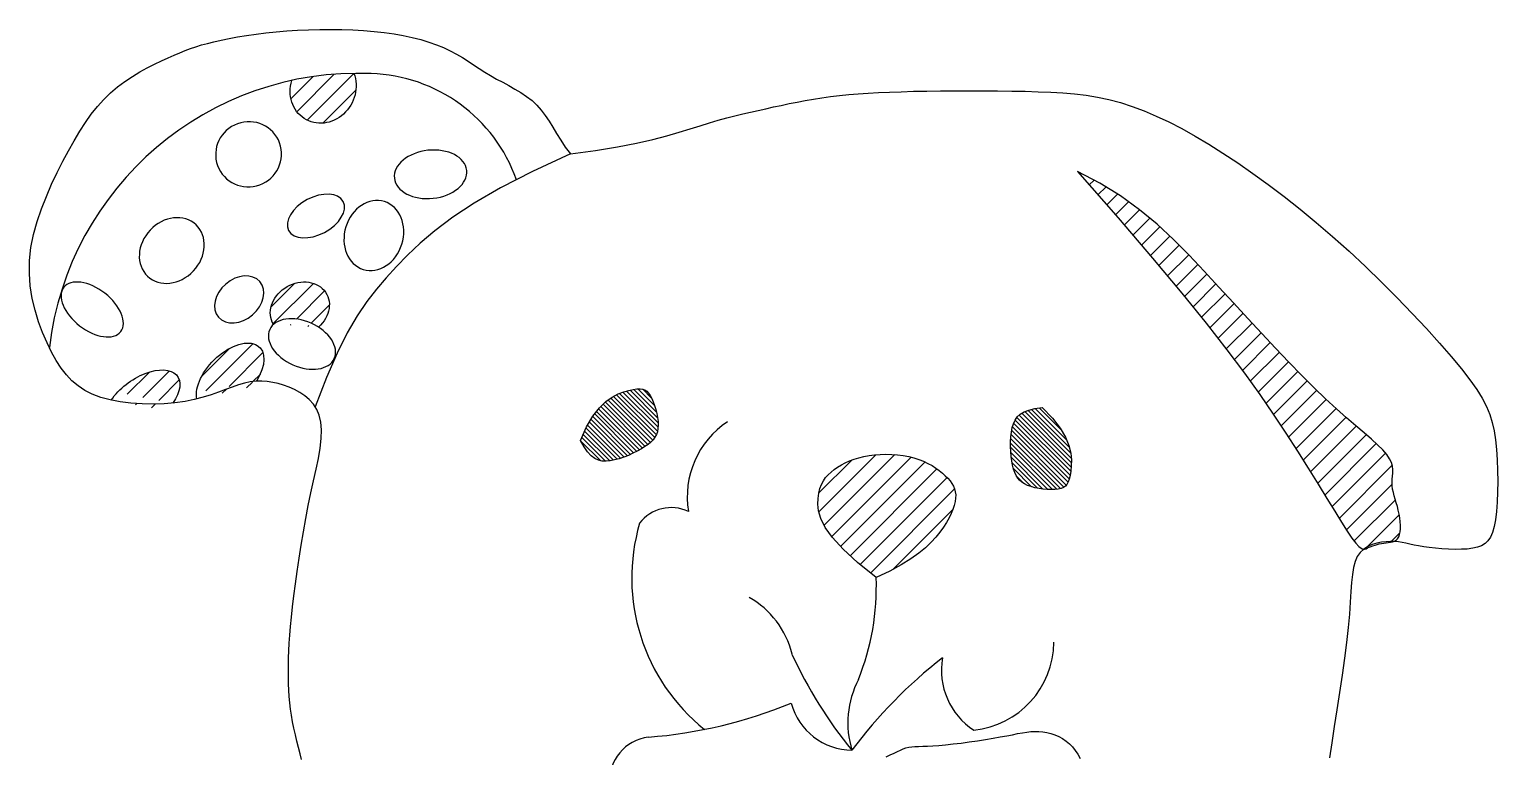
# Model space of a CAD drawing. Extents: x 1133 to 1381, y 1600 to 1873.
# Drawn here: x 1148.3 to 1347, y 1774.7 to 1873.1 of the extents above; entities that cross this region are included whole.
import ezdxf

# ---------------------------------------------------------------- set-up
doc = ezdxf.new("R2010")
doc.units = 0
doc.header["$LTSCALE"] = 10
doc.header["$MEASUREMENT"] = 0
for name, color, linetype in [('3', 3, 'CONTINUOUS'), ('7', 7, 'CONTINUOUS'), ('BH', 3, 'CONTINUOUS')]:
    doc.layers.add(name, color=color, linetype=linetype)
pattern_1 = [(45, (-10207.746, 2496.2794), (-1.27345247, 1.27345247), [])]

msp = doc.modelspace()

# ---------------------------------------------------------------- hatches: boundary and pattern name
at = {"layer": 'BH'}
h = msp.add_hatch(dxfattribs=at)
h.set_pattern_fill('ANSI31', color=256, scale=14.40747, style=0)
h.set_pattern_definition(pattern_1)
edge = h.paths.add_edge_path()
edge.add_ellipse((1188.02, 1865.11), major_axis=(2.41, 4.14), ratio=0.908723, start_angle=104.1958, end_angle=324.0684, ccw=False)
edge.add_ellipse((1192.72, 1825.12), major_axis=(-29.74, 29.74), ratio=1, start_angle=315.7381, end_angle=327.271, ccw=False)
edge = h.paths.add_edge_path()
edge.add_ellipse((1184.86, 1835.31), major_axis=(3.62, 2.03), ratio=0.837815, start_angle=-76.1551, end_angle=181.409, ccw=False)
edge.add_ellipse((1185.16, 1830.56), major_axis=(-4.37, 1.96), ratio=0.641863, start_angle=256.8519, end_angle=344.49)
edge = h.paths.add_edge_path()
edge.add_ellipse((1175.44, 1826.12), major_axis=(3.99, 3.99), ratio=0.55887, start_angle=-68.4529, end_angle=160.1911)
edge.add_line((1178.98, 1825.52), (1178.16, 1825.43))
edge.add_line((1178.16, 1825.43), (1177.37, 1825.27))
edge.add_line((1177.37, 1825.27), (1176.55, 1825.03))
edge.add_line((1176.55, 1825.03), (1175.69, 1824.74))
edge.add_line((1175.69, 1824.74), (1174.8, 1824.4))
edge.add_line((1174.8, 1824.4), (1173.85, 1824.05))
edge.add_line((1173.85, 1824.05), (1172.84, 1823.69))
edge.add_line((1172.84, 1823.69), (1171.76, 1823.35))
edge.add_line((1171.76, 1823.35), (1170.93, 1823.13))
edge = h.paths.add_edge_path()
edge.add_line((1165.01, 1822.42), (1163.5, 1822.45))
edge.add_line((1163.5, 1822.45), (1162, 1822.55))
edge.add_line((1162, 1822.55), (1160.55, 1822.74))
edge.add_line((1160.55, 1822.74), (1159.33, 1822.97))
edge.add_ellipse((1163.54, 1822.81), major_axis=(4.75, 3.39), ratio=0.536891, start_angle=-56.3962, end_angle=124.8434, ccw=False)
edge.add_line((1167.68, 1822.56), (1166.5, 1822.47))
edge.add_line((1166.5, 1822.47), (1165.01, 1822.42))
h = msp.add_hatch(dxfattribs=at)
h.set_pattern_fill('ANSI31', color=256, scale=14.40747, style=0)
h.set_pattern_definition(pattern_1)
h.paths.add_polyline_path([(1290.12, 1853.91), (1295.62, 1847.63), (1300.3, 1842.18), (1304.24, 1837.46), (1307.56, 1833.36), (1310.36, 1829.78), (1312.74, 1826.6), (1314.79, 1823.73), (1316.63, 1821.06), (1318.33, 1818.49), (1319.91, 1816.04), (1321.36, 1813.74), (1322.69, 1811.6), (1323.88, 1809.65), (1324.94, 1807.92), (1325.86, 1806.44), (1326.64, 1805.23), (1327.27, 1804.3), (1327.78, 1803.63), (1328.19, 1803.18), (1328.51, 1802.92), (1328.77, 1802.8), (1328.99, 1802.79), (1329.19, 1802.86), (1329.4, 1802.96), (1329.62, 1803.07), (1329.86, 1803.17), (1330.12, 1803.27), (1330.4, 1803.36), (1330.69, 1803.44), (1330.98, 1803.52), (1331.29, 1803.58), (1331.59, 1803.63), (1331.9, 1803.67), (1332.2, 1803.71), (1332.5, 1803.75), (1332.77, 1803.81), (1333.03, 1803.9), (1333.26, 1804.03), (1333.45, 1804.22), (1333.61, 1804.46), (1333.72, 1804.77), (1333.79, 1805.14), (1333.83, 1805.56), (1333.83, 1806.03), (1333.8, 1806.52), (1333.74, 1807.03), (1333.65, 1807.55), (1333.54, 1808.07), (1333.42, 1808.58), (1333.28, 1809.07), (1333.14, 1809.56), (1333, 1810.03), (1332.88, 1810.49), (1332.78, 1810.94), (1332.72, 1811.39), (1332.7, 1811.82), (1332.72, 1812.25), (1332.76, 1812.67), (1332.8, 1813.1), (1332.81, 1813.55), (1332.76, 1814.01), (1332.62, 1814.51), (1332.38, 1815.04), (1331.99, 1815.61), (1331.45, 1816.23), (1330.75, 1816.91), (1329.9, 1817.67), (1328.91, 1818.53), (1327.78, 1819.49), (1326.54, 1820.57), (1325.17, 1821.78), (1323.71, 1823.14), (1322.14, 1824.65), (1320.48, 1826.31), (1318.74, 1828.09), (1316.94, 1829.98), (1315.08, 1831.96), (1313.18, 1834.01), (1311.24, 1836.12), (1309.27, 1838.26), (1307.28, 1840.42), (1305.25, 1842.57), (1303.13, 1844.69), (1300.89, 1846.76), (1298.51, 1848.73), (1295.94, 1850.6), (1293.16, 1852.34)])
h = msp.add_hatch(dxfattribs=at)
h.set_pattern_fill('ANSI31', color=256, scale=5.809092, style=0)
h.set_pattern_definition([(135, (800.14063, 1544.5447), (0.30807362, 0.30807362), [])])
h.paths.add_polyline_path([(1285.36, 1821.95), (1286.75, 1820.51), (1287.78, 1819.17), (1288.5, 1817.94), (1288.96, 1816.81), (1289.22, 1815.79), (1289.31, 1814.87), (1289.29, 1814.06), (1289.21, 1813.36), (1289.12, 1812.77), (1289, 1812.28), (1288.86, 1811.89), (1288.69, 1811.57), (1288.48, 1811.33), (1288.21, 1811.15), (1287.9, 1811.02), (1287.52, 1810.94), (1287.07, 1810.89), (1286.57, 1810.87), (1286.04, 1810.89), (1285.48, 1810.93), (1284.92, 1811.01), (1284.37, 1811.12), (1283.85, 1811.26), (1283.37, 1811.42), (1282.96, 1811.62), (1282.6, 1811.85), (1282.29, 1812.12), (1282.03, 1812.42), (1281.81, 1812.78), (1281.63, 1813.18), (1281.47, 1813.64), (1281.35, 1814.15), (1281.24, 1814.73), (1281.16, 1815.35), (1281.1, 1816), (1281.08, 1816.67), (1281.08, 1817.34), (1281.12, 1818.01), (1281.19, 1818.64), (1281.3, 1819.24), (1281.46, 1819.78), (1281.68, 1820.27), (1281.97, 1820.69), (1282.37, 1821.06), (1282.89, 1821.37), (1283.55, 1821.63), (1284.36, 1821.82)])
h.paths.add_polyline_path([(1222.86, 1817.52), (1223.68, 1819.34), (1224.54, 1820.79), (1225.41, 1821.92), (1226.29, 1822.77), (1227.15, 1823.38), (1227.97, 1823.81), (1228.73, 1824.09), (1229.41, 1824.28), (1229.99, 1824.41), (1230.49, 1824.48), (1230.91, 1824.5), (1231.26, 1824.45), (1231.57, 1824.34), (1231.83, 1824.17), (1232.07, 1823.92), (1232.28, 1823.6), (1232.5, 1823.2), (1232.7, 1822.74), (1232.88, 1822.24), (1233.04, 1821.71), (1233.18, 1821.16), (1233.28, 1820.61), (1233.35, 1820.07), (1233.37, 1819.57), (1233.34, 1819.11), (1233.26, 1818.69), (1233.12, 1818.31), (1232.93, 1817.95), (1232.69, 1817.61), (1232.38, 1817.29), (1232.01, 1816.98), (1231.58, 1816.68), (1231.09, 1816.37), (1230.54, 1816.06), (1229.95, 1815.77), (1229.34, 1815.49), (1228.71, 1815.25), (1228.08, 1815.04), (1227.47, 1814.87), (1226.87, 1814.75), (1226.31, 1814.7), (1225.78, 1814.72), (1225.27, 1814.84), (1224.78, 1815.07), (1224.3, 1815.44), (1223.82, 1815.96), (1223.34, 1816.64)])
h = msp.add_hatch(dxfattribs=at)
h.set_pattern_fill('ANSI31', color=256, scale=14.40747, style=0)
h.set_pattern_definition(pattern_1)
h.paths.add_polyline_path([(1262.88, 1798.96), (1260.33, 1801.01), (1258.39, 1802.81), (1256.97, 1804.38), (1255.99, 1805.75), (1255.39, 1806.94), (1255.08, 1807.97), (1254.98, 1808.87), (1255.01, 1809.66), (1255.11, 1810.36), (1255.27, 1810.99), (1255.48, 1811.54), (1255.73, 1812.03), (1256.03, 1812.48), (1256.38, 1812.88), (1256.77, 1813.24), (1257.19, 1813.58), (1257.66, 1813.9), (1258.16, 1814.2), (1258.7, 1814.49), (1259.27, 1814.74), (1259.88, 1814.97), (1260.52, 1815.17), (1261.2, 1815.34), (1261.91, 1815.47), (1262.65, 1815.57), (1263.42, 1815.63), (1264.2, 1815.65), (1264.98, 1815.63), (1265.77, 1815.58), (1266.53, 1815.48), (1267.28, 1815.34), (1267.99, 1815.17), (1268.67, 1814.95), (1269.3, 1814.69), (1269.89, 1814.41), (1270.44, 1814.1), (1270.95, 1813.78), (1271.41, 1813.44), (1271.84, 1813.09), (1272.22, 1812.74), (1272.57, 1812.4), (1272.87, 1812.05), (1273.12, 1811.7), (1273.33, 1811.34), (1273.48, 1810.96), (1273.59, 1810.57), (1273.64, 1810.15), (1273.63, 1809.71), (1273.57, 1809.23), (1273.45, 1808.72), (1273.27, 1808.18), (1273.04, 1807.61), (1272.74, 1807.02), (1272.38, 1806.4), (1271.97, 1805.76), (1271.5, 1805.1), (1270.96, 1804.43), (1270.33, 1803.73), (1269.57, 1803), (1268.67, 1802.26), (1267.58, 1801.48), (1266.27, 1800.67), (1264.71, 1799.84)])

# ---------------------------------------------------------------- linework, layer by layer
at = {"layer": '3', "extrusion": (0, 0, -1)}
for centre, major_axis, ratio, start_param, end_param in [((1188.02, 1865.11), (2.41, 4.14), 0.908723, 0.627124, 4.464626), ((1156.76, 1835.23), (-3.86, 3), 0.570116, 3.141593, 9.424778), ((1184.86, 1835.31), (3.62, 2.03), 0.837815, 3.117001, 7.612343), ((1185.16, 1830.56), (-4.37, 1.96), 0.641863, 3.141593, 9.424778), ((1175.44, 1826.12), (3.99, 3.99), 0.55887, 3.487324, 7.477913), ((1163.54, 1822.81), (4.75, 3.39), 0.536891, 4.104256, 7.267484)]:
    msp.add_ellipse(centre, major_axis=major_axis, ratio=ratio, start_param=start_param, end_param=end_param, dxfattribs=at)
for centre, major_axis, ratio in [((1177.93, 1856.23), (4.2, 1.53), 0.98462), ((1202.56, 1853.52), (4.9, 0.53), 0.662166), ((1187.04, 1847.88), (3.69, 1.96), 0.599317), ((1194.88, 1845.24), (1.43, 4.59), 0.824197), ((1167.53, 1843.21), (3.28, 3.48), 0.842324), ((1176.65, 1836.59), (2.79, 2.41), 0.748404)]:
    msp.add_ellipse(centre, major_axis=major_axis, ratio=ratio, dxfattribs=at)
at = {"layer": '7'}
for points in [[(1185.09, 1774.35), (1184.9, 1775.13), (1184.69, 1775.96), (1184.47, 1776.81), (1184.27, 1777.69), (1184.07, 1778.57), (1183.89, 1779.45), (1183.74, 1780.32), (1183.62, 1781.17), (1183.52, 1782.03), (1183.44, 1782.87), (1183.38, 1783.72), (1183.34, 1784.57), (1183.32, 1785.43), (1183.31, 1786.3), (1183.32, 1787.19), (1183.34, 1788.1), (1183.38, 1789.05), (1183.44, 1790.07), (1183.52, 1791.15), (1183.62, 1792.32), (1183.74, 1793.59), (1183.89, 1794.98), (1184.07, 1796.49), (1184.28, 1798.1), (1184.51, 1799.8), (1184.76, 1801.56), (1185.04, 1803.36), (1185.34, 1805.16), (1185.66, 1806.96), (1186.01, 1808.72), (1186.37, 1810.42), (1186.73, 1812.06), (1187.07, 1813.62), (1187.37, 1815.09), (1187.6, 1816.47), (1187.75, 1817.76), (1187.8, 1818.93), (1187.72, 1819.98), (1187.5, 1820.91), (1187.15, 1821.72), (1186.69, 1822.43), (1186.14, 1823.04), (1185.52, 1823.56), (1184.84, 1824.01), (1184.13, 1824.39), (1183.4, 1824.71), (1182.67, 1824.98), (1181.94, 1825.2), (1181.21, 1825.37), (1180.46, 1825.48), (1179.71, 1825.53), (1178.94, 1825.51), (1178.16, 1825.43), (1177.37, 1825.27), (1176.55, 1825.03), (1175.69, 1824.74), (1174.8, 1824.4), (1173.85, 1824.05), (1172.84, 1823.69), (1171.76, 1823.35), (1170.58, 1823.04), (1169.32, 1822.78), (1167.95, 1822.59), (1166.5, 1822.47), (1165.01, 1822.42), (1163.5, 1822.45), (1162, 1822.55), (1160.55, 1822.74), (1159.18, 1823), (1157.91, 1823.34), (1156.77, 1823.76), (1155.75, 1824.28), (1154.84, 1824.88), (1154.01, 1825.58), (1153.26, 1826.39), (1152.56, 1827.3), (1151.9, 1828.32), (1151.27, 1829.46), (1150.65, 1830.73), (1150.05, 1832.1), (1149.51, 1833.57), (1149.03, 1835.12), (1148.65, 1836.73), (1148.38, 1838.41), (1148.25, 1840.12), (1148.28, 1841.86), (1148.47, 1843.61), (1148.82, 1845.37), (1149.3, 1847.12), (1149.88, 1848.84), (1150.55, 1850.53), (1151.27, 1852.17), (1152.03, 1853.76), (1152.8, 1855.28), (1153.56, 1856.71), (1154.32, 1858.07), (1155.08, 1859.34), (1155.85, 1860.53), (1156.64, 1861.65), (1157.46, 1862.69), (1158.32, 1863.65), (1159.22, 1864.54), (1160.18, 1865.35), (1161.17, 1866.09), (1162.19, 1866.76), (1163.21, 1867.37), (1164.22, 1867.92), (1165.21, 1868.42), (1166.15, 1868.87), (1167.03, 1869.27), (1167.85, 1869.64), (1168.61, 1869.97), (1169.34, 1870.26), (1170.05, 1870.53), (1170.78, 1870.78), (1171.54, 1871.02), (1172.35, 1871.24), (1173.24, 1871.46), (1174.21, 1871.68), (1175.28, 1871.89), (1176.43, 1872.1), (1177.64, 1872.3), (1178.93, 1872.48), (1180.27, 1872.65), (1181.66, 1872.8), (1183.09, 1872.92), (1184.56, 1873.02), (1186.05, 1873.08), (1187.55, 1873.12), (1189.06, 1873.13), (1190.56, 1873.11), (1192.04, 1873.05), (1193.5, 1872.97), (1194.91, 1872.85), (1196.29, 1872.69), (1197.61, 1872.51), (1198.87, 1872.28), (1200.09, 1872.03), (1201.24, 1871.74), (1202.33, 1871.41), (1203.36, 1871.05), (1204.33, 1870.66), (1205.23, 1870.23), (1206.07, 1869.78), (1206.87, 1869.31), (1207.64, 1868.82), (1208.39, 1868.32), (1209.14, 1867.83), (1209.9, 1867.34), (1210.68, 1866.87), (1211.49, 1866.41), (1212.32, 1865.97), (1213.15, 1865.52), (1213.98, 1865.06), (1214.79, 1864.58), (1215.56, 1864.06), (1216.29, 1863.51), (1216.96, 1862.89), (1217.55, 1862.22), (1218.09, 1861.49), (1218.61, 1860.71), (1219.11, 1859.88), (1219.62, 1859.02), (1220.18, 1858.12), (1220.79, 1857.21), (1221.48, 1856.28)], [(1221.48, 1856.28), (1224.9, 1856.75), (1227.87, 1857.24), (1230.43, 1857.74), (1232.63, 1858.25), (1234.54, 1858.74), (1236.21, 1859.23), (1237.69, 1859.68), (1239.04, 1860.1), (1240.31, 1860.48), (1241.51, 1860.83), (1242.65, 1861.14), (1243.75, 1861.42), (1244.82, 1861.69), (1245.86, 1861.93), (1246.9, 1862.17), (1247.93, 1862.4), (1248.97, 1862.63), (1250.02, 1862.85), (1251.08, 1863.08), (1252.17, 1863.29), (1253.27, 1863.5), (1254.39, 1863.69), (1255.54, 1863.87), (1256.71, 1864.03), (1257.91, 1864.18), (1259.16, 1864.3), (1260.45, 1864.41), (1261.79, 1864.5), (1263.21, 1864.58), (1264.7, 1864.65), (1266.27, 1864.7), (1267.95, 1864.75), (1269.72, 1864.78), (1271.57, 1864.8), (1273.48, 1864.82), (1275.43, 1864.82), (1277.38, 1864.82), (1279.32, 1864.8), (1281.22, 1864.78), (1283.06, 1864.75), (1284.82, 1864.7), (1286.51, 1864.64), (1288.14, 1864.54), (1289.73, 1864.4), (1291.28, 1864.21), (1292.83, 1863.96), (1294.37, 1863.63), (1295.93, 1863.22), (1297.52, 1862.71), (1299.13, 1862.1), (1300.79, 1861.4), (1302.49, 1860.6), (1304.24, 1859.7), (1306.04, 1858.7), (1307.9, 1857.59), (1309.82, 1856.38), (1311.81, 1855.06), (1313.85, 1853.65), (1315.94, 1852.13), (1318.08, 1850.51), (1320.25, 1848.8), (1322.44, 1847), (1324.66, 1845.1), (1326.88, 1843.12), (1329.09, 1841.05), (1331.28, 1838.94), (1333.41, 1836.81), (1335.44, 1834.7), (1337.36, 1832.65), (1339.13, 1830.69), (1340.71, 1828.86), (1342.09, 1827.2), (1343.24, 1825.72), (1344.18, 1824.41), (1344.92, 1823.21), (1345.5, 1822.1), (1345.94, 1821.02), (1346.27, 1819.94), (1346.51, 1818.82), (1346.69, 1817.61), (1346.82, 1816.29), (1346.92, 1814.89), (1346.98, 1813.43), (1347, 1811.97), (1346.98, 1810.54), (1346.92, 1809.17), (1346.82, 1807.91), (1346.69, 1806.79), (1346.52, 1805.85), (1346.3, 1805.07), (1346.02, 1804.44), (1345.69, 1803.94), (1345.29, 1803.55), (1344.82, 1803.26), (1344.27, 1803.06), (1343.63, 1802.92), (1342.89, 1802.82), (1342.09, 1802.78), (1341.23, 1802.77), (1340.34, 1802.79), (1339.46, 1802.84), (1338.58, 1802.92), (1337.75, 1803.01), (1336.99, 1803.12), (1336.3, 1803.24), (1335.68, 1803.36), (1335.12, 1803.48), (1334.59, 1803.59), (1334.08, 1803.69), (1333.57, 1803.77), (1333.05, 1803.82), (1332.49, 1803.83), (1331.9, 1803.81), (1331.27, 1803.75), (1330.64, 1803.62), (1330.02, 1803.43), (1329.42, 1803.16), (1328.87, 1802.8), (1328.39, 1802.35), (1328, 1801.79), (1327.7, 1801.12), (1327.49, 1800.32), (1327.34, 1799.39), (1327.23, 1798.3), (1327.14, 1797.05), (1327.05, 1795.62), (1326.94, 1794.01), (1326.77, 1792.2), (1326.55, 1790.19), (1326.27, 1788.03), (1325.96, 1785.75), (1325.61, 1783.42), (1325.25, 1781.08), (1324.89, 1778.79), (1324.54, 1776.6), (1324.22, 1774.55)], [(1221.48, 1856.28), (1216.34, 1853.9), (1212.04, 1851.68), (1208.48, 1849.62), (1205.56, 1847.7), (1203.15, 1845.89), (1201.15, 1844.19), (1199.45, 1842.58), (1197.95, 1841.03), (1196.55, 1839.53), (1195.22, 1837.99), (1193.91, 1836.3), (1192.61, 1834.36), (1191.29, 1832.06), (1189.91, 1829.32), (1188.47, 1826.03), (1186.92, 1822.08)], [(1290.12, 1853.91), (1295.62, 1847.63), (1300.3, 1842.18), (1304.24, 1837.46), (1307.56, 1833.36), (1310.36, 1829.78), (1312.74, 1826.6), (1314.79, 1823.73), (1316.63, 1821.06), (1318.33, 1818.49), (1319.91, 1816.04), (1321.36, 1813.74), (1322.69, 1811.6), (1323.88, 1809.65), (1324.94, 1807.92), (1325.86, 1806.44), (1326.64, 1805.23), (1327.27, 1804.3), (1327.78, 1803.63), (1328.19, 1803.18), (1328.51, 1802.92), (1328.77, 1802.8), (1328.99, 1802.79), (1329.19, 1802.86), (1329.4, 1802.96), (1329.62, 1803.07), (1329.86, 1803.17), (1330.12, 1803.27), (1330.4, 1803.36), (1330.69, 1803.44), (1330.98, 1803.52), (1331.29, 1803.58), (1331.59, 1803.63), (1331.9, 1803.67), (1332.2, 1803.71), (1332.5, 1803.75), (1332.77, 1803.81), (1333.03, 1803.9), (1333.26, 1804.03), (1333.45, 1804.22), (1333.61, 1804.46), (1333.72, 1804.77), (1333.79, 1805.14), (1333.83, 1805.56), (1333.83, 1806.03), (1333.8, 1806.52), (1333.74, 1807.03), (1333.65, 1807.55), (1333.54, 1808.07), (1333.42, 1808.58), (1333.28, 1809.07), (1333.14, 1809.56), (1333, 1810.03), (1332.88, 1810.49), (1332.78, 1810.94), (1332.72, 1811.39), (1332.7, 1811.82), (1332.72, 1812.25), (1332.76, 1812.67), (1332.8, 1813.1), (1332.81, 1813.55), (1332.76, 1814.01), (1332.62, 1814.51), (1332.38, 1815.04), (1331.99, 1815.61), (1331.45, 1816.23), (1330.75, 1816.91), (1329.9, 1817.67), (1328.91, 1818.53), (1327.78, 1819.49), (1326.54, 1820.57), (1325.17, 1821.78), (1323.71, 1823.14), (1322.14, 1824.65), (1320.48, 1826.31), (1318.74, 1828.09), (1316.94, 1829.98), (1315.08, 1831.96), (1313.18, 1834.01), (1311.24, 1836.12), (1309.27, 1838.26), (1307.28, 1840.42), (1305.25, 1842.57), (1303.13, 1844.69), (1300.89, 1846.76), (1298.51, 1848.73), (1295.94, 1850.6), (1293.16, 1852.34), (1290.12, 1853.91)], [(1222.86, 1817.52), (1223.68, 1819.34), (1224.54, 1820.79), (1225.41, 1821.92), (1226.29, 1822.77), (1227.15, 1823.38), (1227.97, 1823.81), (1228.73, 1824.09), (1229.41, 1824.28), (1229.99, 1824.41), (1230.49, 1824.48), (1230.91, 1824.5), (1231.26, 1824.45), (1231.57, 1824.34), (1231.83, 1824.17), (1232.07, 1823.92), (1232.28, 1823.6), (1232.5, 1823.2), (1232.7, 1822.74), (1232.88, 1822.24), (1233.04, 1821.71), (1233.18, 1821.16), (1233.28, 1820.61), (1233.35, 1820.07), (1233.37, 1819.57), (1233.34, 1819.11), (1233.26, 1818.69), (1233.12, 1818.31), (1232.93, 1817.95), (1232.69, 1817.61), (1232.38, 1817.29), (1232.01, 1816.98), (1231.58, 1816.68), (1231.09, 1816.37), (1230.54, 1816.06), (1229.95, 1815.77), (1229.34, 1815.49), (1228.71, 1815.25), (1228.08, 1815.04), (1227.47, 1814.87), (1226.87, 1814.75), (1226.31, 1814.7), (1225.78, 1814.72), (1225.27, 1814.84), (1224.78, 1815.07), (1224.3, 1815.44), (1223.82, 1815.96), (1223.34, 1816.64), (1222.86, 1817.52)], [(1285.36, 1821.95), (1286.75, 1820.51), (1287.78, 1819.17), (1288.5, 1817.94), (1288.96, 1816.81), (1289.22, 1815.79), (1289.31, 1814.87), (1289.29, 1814.06), (1289.21, 1813.36), (1289.12, 1812.77), (1289, 1812.28), (1288.86, 1811.89), (1288.69, 1811.57), (1288.48, 1811.33), (1288.21, 1811.15), (1287.9, 1811.02), (1287.52, 1810.94), (1287.07, 1810.89), (1286.57, 1810.87), (1286.04, 1810.89), (1285.48, 1810.93), (1284.92, 1811.01), (1284.37, 1811.12), (1283.85, 1811.26), (1283.37, 1811.42), (1282.96, 1811.62), (1282.6, 1811.85), (1282.29, 1812.12), (1282.03, 1812.42), (1281.81, 1812.78), (1281.63, 1813.18), (1281.47, 1813.64), (1281.35, 1814.15), (1281.24, 1814.73), (1281.16, 1815.35), (1281.1, 1816), (1281.08, 1816.67), (1281.08, 1817.34), (1281.12, 1818.01), (1281.19, 1818.64), (1281.3, 1819.24), (1281.46, 1819.78), (1281.68, 1820.27), (1281.97, 1820.69), (1282.37, 1821.06), (1282.89, 1821.37), (1283.55, 1821.63), (1284.36, 1821.82), (1285.36, 1821.95)], [(1262.88, 1798.96), (1260.33, 1801.01), (1258.39, 1802.81), (1256.97, 1804.38), (1255.99, 1805.75), (1255.39, 1806.94), (1255.08, 1807.97), (1254.98, 1808.87), (1255.01, 1809.66), (1255.11, 1810.36), (1255.27, 1810.99), (1255.48, 1811.54), (1255.73, 1812.03), (1256.03, 1812.48), (1256.38, 1812.88), (1256.77, 1813.24), (1257.19, 1813.58), (1257.66, 1813.9), (1258.16, 1814.2), (1258.7, 1814.49), (1259.27, 1814.74), (1259.88, 1814.97), (1260.52, 1815.17), (1261.2, 1815.34), (1261.91, 1815.47), (1262.65, 1815.57), (1263.42, 1815.63), (1264.2, 1815.65), (1264.98, 1815.63), (1265.77, 1815.58), (1266.53, 1815.48), (1267.28, 1815.34), (1267.99, 1815.17), (1268.67, 1814.95), (1269.3, 1814.69), (1269.89, 1814.41), (1270.44, 1814.1), (1270.95, 1813.78), (1271.41, 1813.44), (1271.84, 1813.09), (1272.22, 1812.74), (1272.57, 1812.4), (1272.87, 1812.05), (1273.12, 1811.7), (1273.33, 1811.34), (1273.48, 1810.96), (1273.59, 1810.57), (1273.64, 1810.15), (1273.63, 1809.71), (1273.57, 1809.23), (1273.45, 1808.72), (1273.27, 1808.18), (1273.04, 1807.61), (1272.74, 1807.02), (1272.38, 1806.4), (1271.97, 1805.76), (1271.5, 1805.1), (1270.96, 1804.43), (1270.33, 1803.73), (1269.57, 1803), (1268.67, 1802.26), (1267.58, 1801.48), (1266.27, 1800.67), (1264.71, 1799.84), (1262.88, 1798.96)], [(1264.21, 1774.72), (1264.79, 1774.97), (1265.3, 1775.2), (1265.75, 1775.42), (1266.15, 1775.62), (1266.53, 1775.78), (1266.9, 1775.91), (1267.29, 1776), (1267.69, 1776.06), (1268.13, 1776.1), (1268.62, 1776.12), (1269.18, 1776.14), (1269.81, 1776.16), (1270.53, 1776.19), (1271.34, 1776.25), (1272.27, 1776.33), (1273.29, 1776.44), (1274.36, 1776.57), (1275.47, 1776.72), (1276.58, 1776.88), (1277.67, 1777.05), (1278.71, 1777.22), (1279.67, 1777.39), (1280.54, 1777.55), (1281.31, 1777.7), (1282.02, 1777.84), (1282.66, 1777.96), (1283.25, 1778.05), (1283.81, 1778.11), (1284.35, 1778.14), (1284.89, 1778.13), (1285.44, 1778.08), (1285.99, 1777.99), (1286.53, 1777.86), (1287.07, 1777.67), (1287.6, 1777.45), (1288.11, 1777.17), (1288.59, 1776.84), (1289.04, 1776.47), (1289.45, 1776.04), (1289.82, 1775.57), (1290.17, 1775.05), (1290.48, 1774.49)]]:
    msp.add_lwpolyline(points, dxfattribs=at)
for centre, radius, start, end in [((1192.72, 1825.12), 42.06, 87.5775, 173.2054), ((1193.87, 1845.6), 21.55, 19.4801, 88.3266), ((1249.43, 1809.92), 12.13, 123.3798, 189.5807), ((1235.15, 1802.99), 5.43, 64.7076, 142.2576), ((1256.06, 1798.91), 26.27, 163.6423, 231.3005), ((1229.33, 1797.71), 33.57, 338.0782, 2.1374), ((1239.83, 1785.8), 11.99, 13.5557, 60.8696), ((1274.85, 1790.32), 12.08, 275.8571, 359.4112), ((1306.97, 1814.15), 61.09, 204.7139, 219.1416), ((1312.25, 1736.21), 65.76, 127.9155, 143.2058), ((1281.44, 1786.43), 9.73, 170.2362, 236.5765), ((1271.72, 1779.31), 12.68, 152.4626, 197.0675), ((1227.13, 1840.95), 63.77, 274.4148, 292.3441), ((1259.7, 1784.22), 8.63, 195.1237, 269.3378), ((1232.73, 1771.47), 5.93, 96.7409, 183.9563)]:
    msp.add_arc(centre, radius, start, end, dxfattribs=at)

doc.saveas('drawing.dxf')
